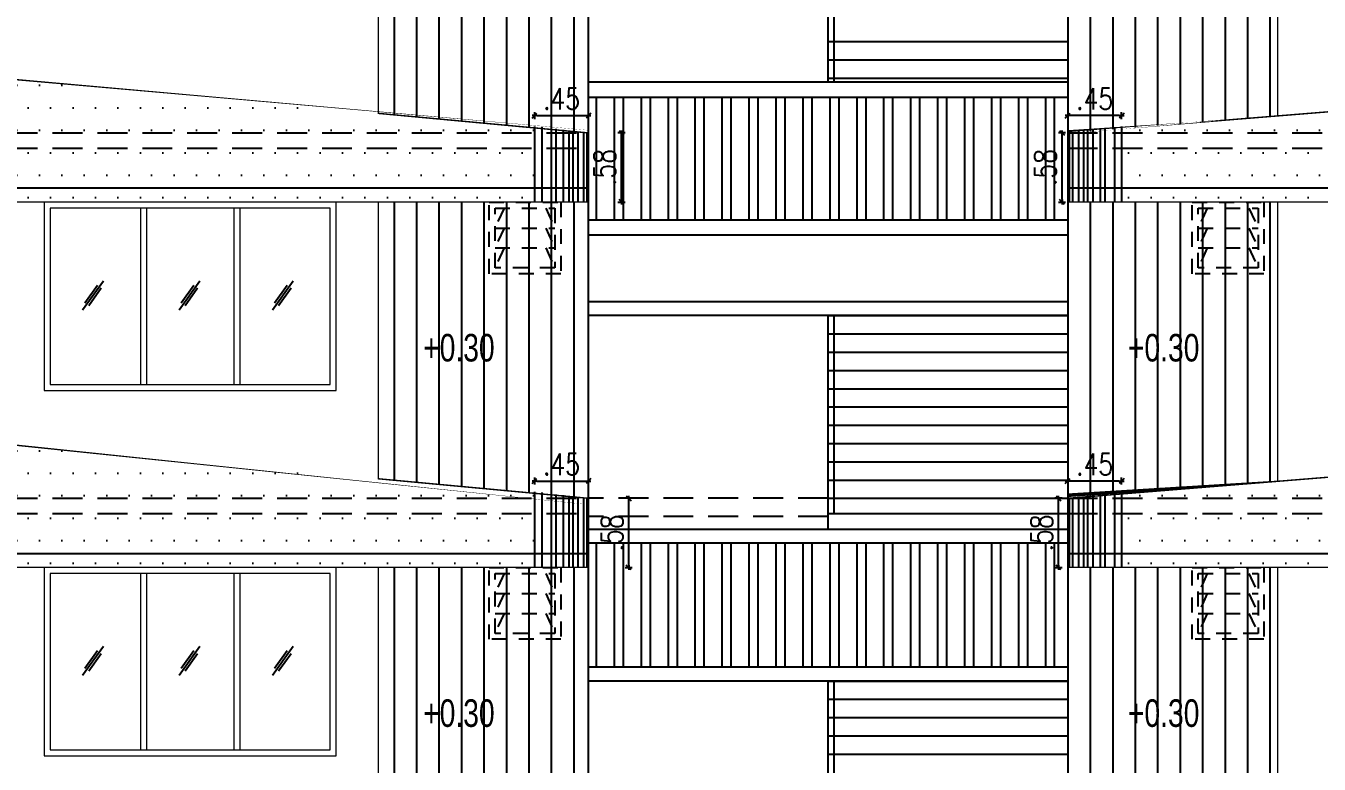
# Model space of a CAD drawing. Header units: inches. Extents: x 14235 to 14499, y 0 to 2549.
# Drawn here: x 14300.68 to 14311.47, y 2428.33 to 2434.5 of the extents above; entities that cross this region are included whole.
import ezdxf
from ezdxf.enums import TextEntityAlignment as Align

# ---------------------------------------------------------------- set-up
doc = ezdxf.new("R2010")
doc.units = ezdxf.units.IN
doc.header["$LTSCALE"] = 0.25
doc.header["$MEASUREMENT"] = 0
doc.header["$PDMODE"] = 35
doc.linetypes.add('1', pattern=[0])
doc.linetypes.add('DASHEDX2', pattern=[1.5, 1, -0.5])
for name, color, linetype in [('ELE.PROJ.', 1, 'Continuous'), ('GLASS WINDOW', 251, '1'), ('hatch', 251, 'Continuous'), ('proj-internal', 1, 'DASHEDX2'), ('Stair', 56, 'Continuous'), ('steel', 251, 'Continuous'), ('wall', 7, 'Continuous'), ('WORK TEX', 6, 'Continuous'), ('WORKING DIM', 7, 'Continuous')]:
    doc.layers.add(name, color=color, linetype=linetype)
doc.layers.add('WINDOW', color=106, linetype='Continuous', lineweight=13)
doc.styles.add('ARL', font='swisscl_0.ttf')
doc.styles.add('romans', font='romans.shx', dxfattribs={"width": 0.8})
doc.dimstyles.new('121', dxfattribs={"dimscale": 0.1, "dimtxt": 1.8, "dimasz": 0.2, "dimexe": 0.03125, "dimexo": 0.25, "dimgap": 0.5, "dimtad": 1, "dimzin": 4, "dimdsep": 46, "dimtxsty": 'romans', "dimblk1": 'MINITICK', "dimblk2": 'MINITICK', "dimsah": 1, "dimcen": 1, "dimse1": 1, "dimse2": 1, "dimclrd": 252, "dimclre": 256, "dimclrt": 7, "dimadec": 3, "dimazin": 0, "dimtfac": 0.8, "dimtix": 1, "dimtmove": 2, "dimatfit": 3, "dimfxl": 0, "dimtolj": 1, "dimtzin": 3, "dimarcsym": 0})
pattern_1 = [(90, (-144.810584325649, -43.11233376122209), (-0.225, 2.775557561562891e-17), []), (90, (-144.7355843257748, -43.03733376134794), (-0.225, 2.775557561562891e-17), [])]
pattern_2 = [(90, (-144.810584325649, -33.962333761222), (-0.1875, 2.775557561562891e-17), [])]
pattern_3 = [(0, (-42.02475947637686, 12.19999999999982), (0.09375, 0.1875), [0, -0.1875])]
pattern_4 = [(90, (-144.810584325649, -30.91233376122227), (-0.1875, 2.775557561562891e-17), [])]
pattern_5 = [(0, (-42.02475947637686, 15.24999999999955), (0.09375, 0.1875), [0, -0.1875])]
pattern_6 = [(90, (-144.810584325649, -27.86233376122254), (-0.1875, 2.775557561562891e-17), [])]

# ---------------------------------------------------------------- blocks, each defined once
blk = doc.blocks.new('MINITICK')
at = {"color": 7}
for p, q in [((1, 1), (-1, -1)), ((-1, 0), (1, 0)), ((0, -1.5), (0, 1.5))]:
    blk.add_line(p, q, dxfattribs=at)
blk = doc.blocks.new('*D1012')
at = {"layer": 'Defpoints', "color": 0, "transparency": 16777216}
for p in [(14305.37196998817, 2430.552732442008), (14305.70847757606, 2430.552732442008), (14305.37196998817, 2429.975699921697)]:
    blk.add_point(p, dxfattribs=at)
at = {"layer": 'WORKING DIM', "color": 252, "lineweight": -2, "transparency": 16777216}
blk.add_line((14305.70847757606, 2429.995699921697), (14305.70847757606, 2430.532732442008), dxfattribs=at)
at = {"layer": 'WORKING DIM', "color": 252, "lineweight": -2, "transparency": 16777216, "xscale": 0.02, "yscale": 0.02, "zscale": 0.02}
for p, rotation in [((14305.70847757606, 2430.552732442008), 90), ((14305.70847757606, 2429.975699921697), 270)]:
    blk.add_blockref('MINITICK', p, dxfattribs=dict(at, rotation=rotation))
at = {"layer": 'WORKING DIM', "color": 7, "transparency": 16777216, "insert": (14305.56847757606, 2430.264216181854), "char_height": 0.18, "attachment_point": 5, "rotation": 90, "style": 'romans'}
blk.add_mtext('\\A1;.58', dxfattribs=at)
blk = doc.blocks.new('*D1014')
at = {"layer": 'Defpoints', "color": 0, "transparency": 16777216}
for p in [(14305.37196998816, 2430.69691965466), (14304.92196998816, 2430.257849424779), (14305.37196998816, 2430.264216181852)]:
    blk.add_point(p, dxfattribs=at)
at = {"layer": 'WORKING DIM', "color": 252, "lineweight": -2, "transparency": 16777216}
blk.add_line((14304.94196998816, 2430.69691965466), (14305.35196998816, 2430.69691965466), dxfattribs=at)
at = {"layer": 'WORKING DIM', "color": 252, "lineweight": -2, "transparency": 16777216, "xscale": 0.02, "yscale": 0.02, "zscale": 0.02, "rotation": 180}
blk.add_blockref('MINITICK', (14304.92196998816, 2430.69691965466), dxfattribs=at)
at = {"layer": 'WORKING DIM', "color": 252, "lineweight": -2, "transparency": 16777216, "xscale": 0.02, "yscale": 0.02, "zscale": 0.02}
blk.add_blockref('MINITICK', (14305.37196998816, 2430.69691965466), dxfattribs=at)
at = {"layer": 'WORKING DIM', "color": 7, "transparency": 16777216, "insert": (14305.14696998816, 2430.83691965466), "char_height": 0.18, "attachment_point": 5, "style": 'romans'}
blk.add_mtext('\\A1;.45', dxfattribs=at)
blk = doc.blocks.new('*D1005')
at = {"layer": 'Defpoints', "color": 0, "transparency": 16777216}
for p in [(14309.2960172966, 2430.552732442008), (14309.37349437737, 2430.552732442008), (14309.37349437737, 2429.975699921697)]:
    blk.add_point(p, dxfattribs=at)
at = {"layer": 'WORKING DIM', "color": 252, "lineweight": -2, "transparency": 16777216}
blk.add_line((14309.2960172966, 2429.995699921697), (14309.2960172966, 2430.532732442008), dxfattribs=at)
at = {"layer": 'WORKING DIM', "color": 252, "lineweight": -2, "transparency": 16777216, "xscale": 0.02, "yscale": 0.02, "zscale": 0.02}
for p, rotation in [((14309.2960172966, 2430.552732442008), 90), ((14309.2960172966, 2429.975699921697), 270)]:
    blk.add_blockref('MINITICK', p, dxfattribs=dict(at, rotation=rotation))
at = {"layer": 'WORKING DIM', "color": 7, "transparency": 16777216, "insert": (14309.15601729661, 2430.264216181854), "char_height": 0.18, "attachment_point": 5, "rotation": 90, "style": 'romans'}
blk.add_mtext('\\A1;.58', dxfattribs=at)
blk = doc.blocks.new('*D1006')
at = {"layer": 'Defpoints', "color": 0, "transparency": 16777216}
for p in [(14309.37349437737, 2430.69691965466), (14309.37349437737, 2430.264216181852), (14309.82349437737, 2430.257849424779)]:
    blk.add_point(p, dxfattribs=at)
at = {"layer": 'WORKING DIM', "color": 252, "lineweight": -2, "transparency": 16777216}
blk.add_line((14309.80349437737, 2430.69691965466), (14309.39349437737, 2430.69691965466), dxfattribs=at)
at = {"layer": 'WORKING DIM', "color": 252, "lineweight": -2, "transparency": 16777216, "xscale": 0.02, "yscale": 0.02, "zscale": 0.02, "rotation": 180}
blk.add_blockref('MINITICK', (14309.37349437737, 2430.69691965466), dxfattribs=at)
at = {"layer": 'WORKING DIM', "color": 252, "lineweight": -2, "transparency": 16777216, "xscale": 0.02, "yscale": 0.02, "zscale": 0.02}
blk.add_blockref('MINITICK', (14309.82349437737, 2430.69691965466), dxfattribs=at)
at = {"layer": 'WORKING DIM', "color": 7, "transparency": 16777216, "insert": (14309.59849437737, 2430.83691965466), "char_height": 0.18, "attachment_point": 5, "style": 'romans'}
blk.add_mtext('\\A1;.45', dxfattribs=at)
blk = doc.blocks.new('*D1026')
at = {"layer": 'Defpoints', "color": 0, "transparency": 16777216}
for p in [(14305.37196998817, 2433.602732442007), (14305.64847757606, 2433.602732442007), (14305.37196998817, 2433.025699921696)]:
    blk.add_point(p, dxfattribs=at)
at = {"layer": 'WORKING DIM', "color": 252, "lineweight": -2, "transparency": 16777216}
blk.add_line((14305.64847757606, 2433.045699921696), (14305.64847757606, 2433.582732442007), dxfattribs=at)
at = {"layer": 'WORKING DIM', "color": 252, "lineweight": -2, "transparency": 16777216, "xscale": 0.02, "yscale": 0.02, "zscale": 0.02}
for p, rotation in [((14305.64847757606, 2433.602732442007), 90), ((14305.64847757606, 2433.025699921696), 270)]:
    blk.add_blockref('MINITICK', p, dxfattribs=dict(at, rotation=rotation))
at = {"layer": 'WORKING DIM', "color": 7, "transparency": 16777216, "insert": (14305.50847757606, 2433.314216181854), "char_height": 0.18, "attachment_point": 5, "rotation": 90, "style": 'romans'}
blk.add_mtext('\\A1;.58', dxfattribs=at)
blk = doc.blocks.new('*D1028')
at = {"layer": 'Defpoints', "color": 0, "transparency": 16777216}
for p in [(14305.37196998816, 2433.74691965466), (14304.92196998816, 2433.307849424778), (14305.37196998816, 2433.314216181852)]:
    blk.add_point(p, dxfattribs=at)
at = {"layer": 'WORKING DIM', "color": 252, "lineweight": -2, "transparency": 16777216}
blk.add_line((14304.94196998816, 2433.74691965466), (14305.35196998816, 2433.74691965466), dxfattribs=at)
at = {"layer": 'WORKING DIM', "color": 252, "lineweight": -2, "transparency": 16777216, "xscale": 0.02, "yscale": 0.02, "zscale": 0.02, "rotation": 180}
blk.add_blockref('MINITICK', (14304.92196998816, 2433.74691965466), dxfattribs=at)
at = {"layer": 'WORKING DIM', "color": 252, "lineweight": -2, "transparency": 16777216, "xscale": 0.02, "yscale": 0.02, "zscale": 0.02}
blk.add_blockref('MINITICK', (14305.37196998816, 2433.74691965466), dxfattribs=at)
at = {"layer": 'WORKING DIM', "color": 7, "transparency": 16777216, "insert": (14305.14696998816, 2433.88691965466), "char_height": 0.18, "attachment_point": 5, "style": 'romans'}
blk.add_mtext('\\A1;.45', dxfattribs=at)
blk = doc.blocks.new('*D1019')
at = {"layer": 'Defpoints', "color": 0, "transparency": 16777216}
for p in [(14309.32601729661, 2433.602732442007), (14309.37349437737, 2433.602732442007), (14309.37349437737, 2433.025699921696)]:
    blk.add_point(p, dxfattribs=at)
at = {"layer": 'WORKING DIM', "color": 252, "lineweight": -2, "transparency": 16777216}
blk.add_line((14309.32601729661, 2433.045699921696), (14309.32601729661, 2433.582732442007), dxfattribs=at)
at = {"layer": 'WORKING DIM', "color": 252, "lineweight": -2, "transparency": 16777216, "xscale": 0.02, "yscale": 0.02, "zscale": 0.02}
for p, rotation in [((14309.32601729661, 2433.602732442007), 90), ((14309.32601729661, 2433.025699921696), 270)]:
    blk.add_blockref('MINITICK', p, dxfattribs=dict(at, rotation=rotation))
at = {"layer": 'WORKING DIM', "color": 7, "transparency": 16777216, "insert": (14309.18601729661, 2433.314216181854), "char_height": 0.18, "attachment_point": 5, "rotation": 90, "style": 'romans'}
blk.add_mtext('\\A1;.58', dxfattribs=at)
blk = doc.blocks.new('*D1020')
at = {"layer": 'Defpoints', "color": 0, "transparency": 16777216}
for p in [(14309.37349437737, 2433.74691965466), (14309.37349437737, 2433.314216181852), (14309.82349437737, 2433.307849424778)]:
    blk.add_point(p, dxfattribs=at)
at = {"layer": 'WORKING DIM', "color": 252, "lineweight": -2, "transparency": 16777216}
blk.add_line((14309.80349437737, 2433.74691965466), (14309.39349437737, 2433.74691965466), dxfattribs=at)
at = {"layer": 'WORKING DIM', "color": 252, "lineweight": -2, "transparency": 16777216, "xscale": 0.02, "yscale": 0.02, "zscale": 0.02, "rotation": 180}
blk.add_blockref('MINITICK', (14309.37349437737, 2433.74691965466), dxfattribs=at)
at = {"layer": 'WORKING DIM', "color": 252, "lineweight": -2, "transparency": 16777216, "xscale": 0.02, "yscale": 0.02, "zscale": 0.02}
blk.add_blockref('MINITICK', (14309.82349437737, 2433.74691965466), dxfattribs=at)
at = {"layer": 'WORKING DIM', "color": 7, "transparency": 16777216, "insert": (14309.59849437737, 2433.88691965466), "char_height": 0.18, "attachment_point": 5, "style": 'romans'}
blk.add_mtext('\\A1;.45', dxfattribs=at)

msp = doc.modelspace()

# ---------------------------------------------------------------- hatches: boundary and pattern name
at = {"layer": 'hatch'}
h = msp.add_hatch(dxfattribs=at)
h.set_pattern_fill('ANSI31', color=36, scale=1.5, angle=45)
h.set_pattern_definition(pattern_6)
h.paths.add_polyline_path([(14305.37196998816, 2436.075699921696), (14303.618921208, 2436.075699921696), (14303.618921208, 2433.765773521391), (14305.37196998816, 2433.602732442007)])
h = msp.add_hatch(dxfattribs=at)
h.set_pattern_fill('ANSI31', color=36, scale=1.5, angle=45)
h.set_pattern_definition(pattern_6)
h.paths.add_polyline_path([(14311.12654315728, 2436.07569992334), (14309.37349437725, 2436.07569992334), (14309.37349437741, 2433.602732443652), (14311.12654315728, 2433.744700184579)])
at = {"layer": 'hatch', "true_color": 0xc7b399}
h = msp.add_hatch(dxfattribs=at)
h.set_pattern_fill('DOTS', color=253, scale=3)
h.set_pattern_definition(pattern_5)
h.paths.add_polyline_path([(14304.92196998816, 2433.644584378218), (14300.49392120881, 2434.056411967229), (14295.21219875781, 2434.056411967229), (14295.21219875781, 2433.025699921697), (14304.92196998816, 2433.025699921696)])
h = msp.add_hatch(dxfattribs=at)
h.set_pattern_fill('DOTS', color=253, scale=3)
h.set_pattern_definition(pattern_5)
h.paths.add_polyline_path([(14314.97562852241, 2434.056411967229), (14309.82349437737, 2433.639174944284), (14309.82349437737, 2433.025699921696), (14320.82899731435, 2433.025699921697), (14320.82899731435, 2434.056411967229)])
at = {"layer": 'hatch'}
h = msp.add_hatch(dxfattribs=at)
h.set_pattern_fill('ANSI32', color=8, scale=0.6, angle=45)
h.set_pattern_definition(pattern_1)
h.paths.add_polyline_path([(14305.37196998812, 2433.898732442008), (14305.37196998812, 2432.875732442008), (14309.37349437725, 2432.875732442008), (14309.37349437725, 2433.898732442008)])
h = msp.add_hatch(dxfattribs=at)
h.set_pattern_fill('ANSI31', color=36, scale=1.5, angle=45)
h.set_pattern_definition(pattern_4)
h.paths.add_polyline_path([(14305.37196998816, 2433.025699921696), (14303.618921208, 2433.025699921696), (14303.618921208, 2430.715773521391), (14305.37196998816, 2430.552732442007)])
h = msp.add_hatch(dxfattribs=at)
h.set_pattern_fill('ANSI31', color=36, scale=1.5, angle=45)
h.set_pattern_definition(pattern_4)
h.paths.add_polyline_path([(14311.12654315728, 2433.025699923341), (14309.37349437725, 2433.025699923341), (14309.37349437741, 2430.552732443652), (14311.12654315728, 2430.694700184579)])
at = {"layer": 'hatch', "true_color": 0xc7b399}
h = msp.add_hatch(dxfattribs=at)
h.set_pattern_fill('DOTS', color=253, scale=3)
h.set_pattern_definition(pattern_3)
h.paths.add_polyline_path([(14304.92196998816, 2430.594584378219), (14300.49392120881, 2431.00641196723), (14295.21219875781, 2431.00641196723), (14295.21219875781, 2429.975699921697), (14304.92196998816, 2429.975699921697)])
h = msp.add_hatch(dxfattribs=at)
h.set_pattern_fill('DOTS', color=253, scale=3)
h.set_pattern_definition(pattern_3)
h.paths.add_polyline_path([(14314.97562852241, 2431.00641196723), (14309.82349437737, 2430.589174944284), (14309.82349437737, 2429.975699921697), (14320.82899731435, 2429.975699921697), (14320.82899731435, 2431.00641196723)])
at = {"layer": 'hatch'}
h = msp.add_hatch(dxfattribs=at)
h.set_pattern_fill('ANSI32', color=8, scale=0.6, angle=45)
h.set_pattern_definition(pattern_1)
h.paths.add_polyline_path([(14305.37196998816, 2430.177732442004), (14305.37196998816, 2429.142732442004), (14309.37349437736, 2429.142732442004), (14309.37349437736, 2430.177732442004)])
h = msp.add_hatch(dxfattribs=at)
h.set_pattern_fill('ANSI31', color=36, scale=1.5, angle=45)
h.set_pattern_definition(pattern_2)
h.paths.add_polyline_path([(14305.37196998816, 2429.975699921697), (14303.618921208, 2429.975699921697), (14303.618921208, 2427.665773521392), (14305.37196998816, 2427.502732442008)])
h = msp.add_hatch(dxfattribs=at)
h.set_pattern_fill('ANSI31', color=36, scale=1.5, angle=45)
h.set_pattern_definition(pattern_2)
h.paths.add_polyline_path([(14311.12654315728, 2429.975699923341), (14309.37349437725, 2429.975699923341), (14309.37349437741, 2427.502732443652), (14311.12654315728, 2427.644700184579)])

# ---------------------------------------------------------------- linework, layer by layer
at = {"layer": 'ELE.PROJ.', "color": 8}
for p, q in [((14304.92196998816, 2433.657399108688), (14304.92196998816, 2433.025699921696)), ((14304.98265585514, 2433.65002689966), (14304.98265585514, 2433.025699921696)), ((14305.06073963025, 2433.640541166978), (14305.06073963025, 2433.025699921696)), ((14305.10068897599, 2433.635688061272), (14305.10068897599, 2433.025699921696)), ((14305.16162167379, 2433.628285866871), (14305.16162167379, 2433.025699921696)), ((14305.20777845719, 2433.622678672441), (14305.20777845719, 2433.025699921696)), ((14305.24130966711, 2433.618605251384), (14305.24130966711, 2433.025699921696)), ((14305.28241716958, 2433.613611451081), (14305.28241716958, 2433.025699921696)), ((14305.33107152272, 2433.607700848181), (14305.33107152272, 2433.025699921696)), ((14305.35990774246, 2433.604197781485), (14305.35990774246, 2433.025699921696)), ((14309.38555662307, 2433.604197781485), (14309.38555662307, 2433.025699921696)), ((14309.41439284281, 2433.607700848181), (14309.41439284281, 2433.025699921696)), ((14309.46304719595, 2433.613611451081), (14309.46304719595, 2433.025699921696)), ((14309.50415469843, 2433.618605251384), (14309.50415469843, 2433.025699921696)), ((14309.53768590834, 2433.622678672441), (14309.53768590834, 2433.025699921696)), ((14309.58384269175, 2433.628285866871), (14309.58384269175, 2433.025699921696)), ((14309.64477538954, 2433.635688061272), (14309.64477538954, 2433.025699921696)), ((14309.68472473528, 2433.640541166978), (14309.68472473528, 2433.025699921696)), ((14309.76280851039, 2433.65002689966), (14309.76280851039, 2433.025699921696)), ((14309.82349437737, 2433.657399108688), (14309.82349437737, 2433.025699921696)), ((14304.92196998816, 2430.607399108688), (14304.92196998816, 2429.975699921697)), ((14304.98265585514, 2430.60002689966), (14304.98265585514, 2429.975699921697)), ((14305.06073963025, 2430.590541166978), (14305.06073963025, 2429.975699921697)), ((14305.10068897599, 2430.585688061272), (14305.10068897599, 2429.975699921697)), ((14305.16162167379, 2430.578285866871), (14305.16162167379, 2429.975699921697)), ((14305.20777845719, 2430.572678672442), (14305.20777845719, 2429.975699921697)), ((14305.24130966711, 2430.568605251384), (14305.24130966711, 2429.975699921697)), ((14305.28241716958, 2430.563611451082), (14305.28241716958, 2429.975699921697)), ((14305.33107152272, 2430.557700848181), (14305.33107152272, 2429.975699921697)), ((14305.35990774246, 2430.554197781486), (14305.35990774246, 2429.975699921697)), ((14309.38555662307, 2430.554197781486), (14309.38555662307, 2429.975699921697)), ((14309.41439284281, 2430.557700848181), (14309.41439284281, 2429.975699921697)), ((14309.46304719595, 2430.563611451082), (14309.46304719595, 2429.975699921697)), ((14309.50415469843, 2430.568605251384), (14309.50415469843, 2429.975699921697)), ((14309.53768590834, 2430.572678672442), (14309.53768590834, 2429.975699921697)), ((14309.58384269175, 2430.578285866871), (14309.58384269175, 2429.975699921697)), ((14309.64477538954, 2430.585688061272), (14309.64477538954, 2429.975699921697)), ((14309.68472473528, 2430.590541166978), (14309.68472473528, 2429.975699921697)), ((14309.76280851039, 2430.60002689966), (14309.76280851039, 2429.975699921697)), ((14309.82349437737, 2430.607399108688), (14309.82349437737, 2429.975699921697))]:
    msp.add_line(p, q, dxfattribs=at)
at = {"layer": 'ELE.PROJ.'}
for p, q in [((14305.37196998817, 2433.140699921696), (14294.82288462479, 2433.140699921696)), ((14321.21831144737, 2433.140699921604), (14309.3734943774, 2433.140699921604)), ((14305.37196998817, 2430.090699921696), (14294.82288462479, 2430.090699921696)), ((14321.21831144737, 2430.090699921604), (14309.3734943774, 2430.090699921604))]:
    msp.add_line(p, q, dxfattribs=at)
at = {"layer": 'ELE.PROJ.', "color": 36, "const_width": 0.012}
for points in [[(14305.37196998812, 2436.075699921696), (14303.618921208, 2436.075699921696), (14303.618921208, 2433.765773521391), (14305.37196998816, 2433.602732442007), (14305.37196998816, 2436.075699921696)], [(14309.37349437725, 2436.075699921696), (14311.12654315728, 2436.075699921696), (14311.12654315728, 2433.744700184579), (14309.37349437741, 2433.602732442007), (14309.37349437725, 2436.075699921696)], [(14305.37196998812, 2433.025699921696), (14303.618921208, 2433.025699921696), (14303.618921208, 2430.715773521391), (14305.37196998816, 2430.552732442007), (14305.37196998816, 2433.025699921696)], [(14309.37349437725, 2433.025699921696), (14311.12654315728, 2433.025699921696), (14311.12654315728, 2430.694700184579), (14309.37349437741, 2430.552732442008), (14309.37349437725, 2433.025699921696)], [(14305.37196998812, 2429.975699921697), (14303.618921208, 2429.975699921697), (14303.618921208, 2427.665773521392), (14305.37196998816, 2427.502732442008), (14305.37196998816, 2429.975699921697)], [(14309.37349437725, 2429.975699921697), (14311.12654315728, 2429.975699921697), (14311.12654315728, 2427.644700184579), (14309.37349437741, 2427.502732442008), (14309.37349437725, 2429.975699921697)]]:
    msp.add_lwpolyline(points, dxfattribs=at)
at = {"layer": 'ELE.PROJ.', "const_width": 0.012}
for points in [[(14305.37196998817, 2433.025699921696), (14294.82288462479, 2433.025699921697), (14294.82288462479, 2434.056411967229), (14300.49392120881, 2434.056411967229), (14305.37196998816, 2433.602732442007)], [(14309.3734943774, 2433.025699921696), (14321.21831144737, 2433.025699921697), (14321.21831144737, 2434.056411967229), (14314.97562852241, 2434.056411967229), (14309.3734943774, 2433.602732442007)], [(14305.37196998817, 2429.975699921697), (14294.82288462479, 2429.975699921697), (14294.82288462479, 2431.00641196723), (14300.49392120881, 2431.00641196723), (14305.37196998816, 2430.552732442007)], [(14309.3734943774, 2429.975699921697), (14321.21831144737, 2429.975699921697), (14321.21831144737, 2431.00641196723), (14314.97562852241, 2431.00641196723), (14309.3734943774, 2430.552732442007)]]:
    msp.add_lwpolyline(points, close=True, dxfattribs=at)
at = {"layer": 'GLASS WINDOW', "color": 4, "ltscale": 200}
for p, q in [((14301.32298528236, 2432.365091342656), (14301.14933945201, 2432.123619652685)), ((14301.27241401331, 2432.32902346926), (14301.16743571935, 2432.183040775632)), ((14301.30488901501, 2432.305670219708), (14301.19991072105, 2432.15968752608)), ((14302.12766007889, 2432.365091342656), (14301.95401424855, 2432.123619652685)), ((14302.07708880985, 2432.32902346926), (14301.97211051589, 2432.183040775632)), ((14302.10956381155, 2432.305670219708), (14302.00458551759, 2432.15968752608)), ((14302.90733487543, 2432.365091342656), (14302.73368904508, 2432.123619652685)), ((14302.85676360638, 2432.32902346926), (14302.75178531243, 2432.183040775632)), ((14302.88923860808, 2432.305670219708), (14302.78426031413, 2432.15968752608)), ((14301.32298528236, 2429.315091342657), (14301.14933945201, 2429.073619652685)), ((14301.27241401331, 2429.27902346926), (14301.16743571935, 2429.133040775632)), ((14301.30488901501, 2429.255670219708), (14301.19991072105, 2429.109687526081)), ((14302.12766007889, 2429.315091342657), (14301.95401424855, 2429.073619652685)), ((14302.07708880985, 2429.27902346926), (14301.97211051589, 2429.133040775632)), ((14302.10956381155, 2429.255670219708), (14302.00458551759, 2429.109687526081)), ((14302.90733487543, 2429.315091342657), (14302.73368904508, 2429.073619652685)), ((14302.85676360638, 2429.27902346926), (14302.75178531243, 2429.133040775632)), ((14302.88923860808, 2429.255670219708), (14302.78426031413, 2429.109687526081))]:
    msp.add_line(p, q, dxfattribs=at)
at = {"layer": 'proj-internal', "color": 251}
for p, q in [((14295.2728846248, 2433.602732442007), (14305.37196998813, 2433.602732442007)), ((14309.37349437725, 2433.602732442007), (14320.76831144737, 2433.602732442007)), ((14295.2728846248, 2433.475699921697), (14305.37196998813, 2433.475699921697)), ((14309.37349437725, 2433.475699921697), (14320.76831144737, 2433.475699921697)), ((14295.2728846248, 2430.552732442007), (14305.37196998813, 2430.552732442007)), ((14307.37273218278, 2430.552732442005), (14305.37196998816, 2430.552732442005)), ((14309.37349437725, 2430.552732442007), (14320.76831144737, 2430.552732442007)), ((14295.2728846248, 2430.425699921697), (14305.37196998813, 2430.425699921697)), ((14307.37273218278, 2430.400232442005), (14305.37196998816, 2430.400232442005)), ((14309.37349437725, 2430.425699921697), (14320.76831144737, 2430.425699921697))]:
    msp.add_line(p, q, dxfattribs=at)
at = {"layer": 'proj-internal', "color": 251, "ltscale": 0.5}
for p, q in [((14304.59221389041, 2432.975699921697), (14305.09196998792, 2432.975699921697)), ((14304.59221389041, 2432.475699921697), (14304.59221389041, 2432.975699921697)), ((14304.66829877299, 2432.975699921697), (14304.59221389041, 2432.80903325503)), ((14305.01588510534, 2432.975699921697), (14305.09196998792, 2432.80903325503)), ((14305.09196998792, 2432.975699921697), (14305.09196998792, 2432.475699921697)), ((14310.46245779151, 2432.975699921697), (14310.96221388902, 2432.975699921697)), ((14310.46245779151, 2432.475699921697), (14310.46245779151, 2432.975699921697)), ((14310.53854267409, 2432.975699921697), (14310.46245779151, 2432.80903325503)), ((14310.88612900644, 2432.975699921697), (14310.96221388902, 2432.80903325503)), ((14310.96221388902, 2432.975699921697), (14310.96221388902, 2432.475699921697)), ((14304.59221389041, 2432.80903325503), (14305.09196998792, 2432.80903325503)), ((14304.66829877299, 2432.80903325503), (14304.59221389041, 2432.642366588364)), ((14305.01588510534, 2432.80903325503), (14305.09196998792, 2432.642366588364)), ((14310.46245779151, 2432.80903325503), (14310.96221388902, 2432.80903325503)), ((14310.53854267409, 2432.80903325503), (14310.46245779151, 2432.642366588364)), ((14310.88612900644, 2432.80903325503), (14310.96221388902, 2432.642366588364)), ((14304.59221389041, 2432.642366588364), (14305.09196998792, 2432.642366588364)), ((14304.66829877299, 2432.642366588364), (14304.59221389041, 2432.475699921698)), ((14305.01588510534, 2432.642366588364), (14305.09196998792, 2432.475699921698)), ((14310.46245779151, 2432.642366588364), (14310.96221388902, 2432.642366588364)), ((14310.53854267409, 2432.642366588364), (14310.46245779151, 2432.475699921698)), ((14310.88612900644, 2432.642366588364), (14310.96221388902, 2432.475699921698)), ((14305.09196998792, 2432.475699921697), (14304.59221389041, 2432.475699921697)), ((14310.96221388902, 2432.475699921697), (14310.46245779151, 2432.475699921697)), ((14304.59221389041, 2429.925699921697), (14305.09196998792, 2429.925699921697)), ((14304.59221389041, 2429.425699921697), (14304.59221389041, 2429.925699921697)), ((14304.66829877299, 2429.925699921697), (14304.59221389041, 2429.759033255031)), ((14305.01588510534, 2429.925699921697), (14305.09196998792, 2429.759033255031)), ((14305.09196998792, 2429.925699921697), (14305.09196998792, 2429.425699921697)), ((14310.46245779151, 2429.925699921697), (14310.96221388902, 2429.925699921697)), ((14310.46245779151, 2429.425699921697), (14310.46245779151, 2429.925699921697)), ((14310.53854267409, 2429.925699921697), (14310.46245779151, 2429.759033255031)), ((14310.88612900644, 2429.925699921697), (14310.96221388902, 2429.759033255031)), ((14310.96221388902, 2429.925699921697), (14310.96221388902, 2429.425699921697)), ((14304.59221389041, 2429.759033255031), (14305.09196998792, 2429.759033255031)), ((14304.66829877299, 2429.759033255031), (14304.59221389041, 2429.592366588365)), ((14305.01588510534, 2429.759033255031), (14305.09196998792, 2429.592366588365)), ((14310.46245779151, 2429.759033255031), (14310.96221388902, 2429.759033255031)), ((14310.53854267409, 2429.759033255031), (14310.46245779151, 2429.592366588365)), ((14310.88612900644, 2429.759033255031), (14310.96221388902, 2429.592366588365)), ((14304.59221389041, 2429.592366588365), (14305.09196998792, 2429.592366588365)), ((14304.66829877299, 2429.592366588365), (14304.59221389041, 2429.425699921699)), ((14305.01588510534, 2429.592366588365), (14305.09196998792, 2429.425699921699)), ((14310.46245779151, 2429.592366588365), (14310.96221388902, 2429.592366588365)), ((14310.53854267409, 2429.592366588365), (14310.46245779151, 2429.425699921699)), ((14310.88612900644, 2429.592366588365), (14310.96221388902, 2429.425699921699)), ((14305.09196998792, 2429.425699921697), (14304.59221389041, 2429.425699921697)), ((14310.96221388902, 2429.425699921697), (14310.46245779151, 2429.425699921697))]:
    msp.add_line(p, q, dxfattribs=at)
for points in [[(14304.54221389041, 2433.025699921697), (14305.14196998792, 2433.025699921697), (14305.14196998792, 2432.425699921697), (14304.54221389041, 2432.425699921697)], [(14310.41245779151, 2433.025699921697), (14311.01221388902, 2433.025699921697), (14311.01221388902, 2432.425699921697), (14310.41245779151, 2432.425699921697)], [(14304.54221389041, 2429.975699921697), (14305.14196998792, 2429.975699921697), (14305.14196998792, 2429.375699921697), (14304.54221389041, 2429.375699921697)], [(14310.41245779151, 2429.975699921697), (14311.01221388902, 2429.975699921697), (14311.01221388902, 2429.375699921697), (14310.41245779151, 2429.375699921697)]]:
    msp.add_lwpolyline(points, close=True, dxfattribs=at)
at = {"layer": 'Stair', "ltscale": 10}
for p, q in [((14307.37273218278, 2434.025732442008), (14307.37273218278, 2435.127764962315)), ((14307.37273218278, 2434.365264962317), (14309.37349437737, 2434.365264962317)), ((14307.37273218278, 2434.212764962318), (14309.37349437737, 2434.212764962318)), ((14307.37273218278, 2434.060264962318), (14309.37349437737, 2434.060264962318)), ((14307.37273218278, 2432.077732442005), (14309.37349437737, 2432.077732442005)), ((14307.37273218278, 2430.425699921697), (14307.37273218278, 2432.077732442005)), ((14307.37273218278, 2431.925232442005), (14309.37349437737, 2431.925232442005)), ((14307.37273218278, 2431.772732442006), (14309.37349437737, 2431.772732442006)), ((14307.37273218278, 2431.620232442006), (14309.37349437737, 2431.620232442006)), ((14307.37273218278, 2431.467732442006), (14309.37349437737, 2431.467732442006)), ((14307.37273218278, 2431.315232442007), (14309.37349437737, 2431.315232442007)), ((14307.37273218278, 2431.162732442007), (14309.37349437737, 2431.162732442007)), ((14307.37273218278, 2431.010232442007), (14309.37349437737, 2431.010232442007)), ((14307.37273218278, 2430.857732442008), (14309.37349437737, 2430.857732442008)), ((14307.37273218278, 2430.705232442008), (14309.37349437737, 2430.705232442008)), ((14307.37273218278, 2430.292732442003), (14307.37273218278, 2430.552732442005)), ((14307.37273218278, 2430.552732442008), (14309.37349437737, 2430.552732442008)), ((14307.37273218278, 2429.027732442005), (14309.37349437737, 2429.027732442005)), ((14307.37273218278, 2427.375699921697), (14307.37273218278, 2429.027732442004)), ((14307.37273218278, 2428.875232442005), (14309.37349437737, 2428.875232442005)), ((14307.37273218278, 2428.722732442006), (14309.37349437737, 2428.722732442006)), ((14307.37273218278, 2428.570232442006), (14309.37349437737, 2428.570232442006)), ((14307.37273218278, 2428.417732442006), (14309.37349437737, 2428.417732442006))]:
    msp.add_line(p, q, dxfattribs=at)
at = {"layer": 'steel', "ltscale": 10}
for p, q in [((14307.42273218278, 2434.025732442008), (14307.42273218278, 2435.127764962316)), ((14307.42273218278, 2430.425699921697), (14307.42273218278, 2432.077732442005)), ((14307.42273218278, 2427.375699921697), (14307.42273218278, 2429.027732442005))]:
    msp.add_line(p, q, dxfattribs=at)
at = {"layer": 'wall'}
for p, q in [((14305.37196998812, 2418.225699921697), (14305.37196998812, 2459.306764962318)), ((14309.37349437725, 2459.306764962318), (14309.37349437725, 2418.225699921697)), ((14309.37349437725, 2434.025732442008), (14305.37196998812, 2434.025732442008)), ((14309.37349437725, 2433.898732442008), (14305.37196998812, 2433.898732442008)), ((14309.37349437725, 2432.875732442008), (14305.37196998812, 2432.875732442008)), ((14309.37349437725, 2432.748732442008), (14305.37196998812, 2432.748732442008)), ((14309.37349437737, 2432.192732442004), (14305.37196998816, 2432.192732442004)), ((14309.37349437737, 2432.077732442004), (14305.37196998816, 2432.077732442004)), ((14307.37273218278, 2430.425699921697), (14309.37349437737, 2430.425699921697)), ((14309.37349437737, 2430.292732442004), (14305.37196998816, 2430.292732442004)), ((14309.37349437737, 2430.177732442004), (14305.37196998816, 2430.177732442004)), ((14309.37349437737, 2429.142732442004), (14305.37196998816, 2429.142732442004)), ((14309.37349437737, 2429.027732442004), (14305.37196998816, 2429.027732442004))]:
    msp.add_line(p, q, dxfattribs=at)
at = {"layer": 'WINDOW'}
for p, q in [((14301.63158381014, 2432.975699921696), (14301.63158381014, 2431.502732442007)), ((14301.68158381014, 2432.975699921696), (14301.68158381014, 2431.502732442007)), ((14302.41125860667, 2432.975699921696), (14302.41125860667, 2431.502732442007)), ((14302.46125860667, 2432.975699921696), (14302.46125860667, 2431.502732442007)), ((14301.63158381014, 2429.925699921696), (14301.63158381014, 2428.452732442007)), ((14301.68158381014, 2429.925699921696), (14301.68158381014, 2428.452732442007)), ((14302.41125860667, 2429.925699921696), (14302.41125860667, 2428.452732442007)), ((14302.46125860667, 2429.925699921696), (14302.46125860667, 2428.452732442007))]:
    msp.add_line(p, q, dxfattribs=at)
for points in [[(14300.8269090136, 2431.452732442007), (14303.26593340321, 2431.452732442007), (14303.26593340321, 2433.025699921696), (14300.8269090136, 2433.025699921696)], [(14300.8769090136, 2431.502732442007), (14303.21593340321, 2431.502732442007), (14303.21593340321, 2432.975699921696), (14300.8769090136, 2432.975699921696)], [(14300.8269090136, 2428.402732442007), (14303.26593340321, 2428.402732442007), (14303.26593340321, 2429.975699921697), (14300.8269090136, 2429.975699921697)], [(14300.8769090136, 2428.452732442007), (14303.21593340321, 2428.452732442007), (14303.21593340321, 2429.925699921696), (14300.8769090136, 2429.925699921696)]]:
    msp.add_lwpolyline(points, close=True, dxfattribs=at)

# ---------------------------------------------------------------- texts
at = {"layer": 'WORK TEX', "color": 7, "style": 'ARL'}
for p in [(14304.29082415858, 2431.809884194449), (14310.17464666433, 2431.809884194449), (14304.29082415858, 2428.759884194449), (14310.17464666433, 2428.759884194449)]:
    msp.add_text('+0.30', height=0.23, dxfattribs=at).set_placement(p, align=Align.MIDDLE_CENTER)

# ---------------------------------------------------------------- dimensions: what is measured, and where the dimension line sits
at = {"layer": 'WORKING DIM'}
for base, p1, p2, picture, middle in [((14305.37196998816, 2433.74691965466), (14304.92196998816, 2433.307849424778), (14305.37196998816, 2433.314216181852), '*D1028', (14305.14696998816, 2433.88691965466)), ((14305.37196998816, 2430.69691965466), (14304.92196998816, 2430.257849424779), (14305.37196998816, 2430.264216181852), '*D1014', (14305.14696998816, 2430.83691965466))]:
    dim = msp.add_linear_dim(base=base, p1=p1, p2=p2, dimstyle='121', override={"dimfxl": 0.18, "dimfxlon": 1}, dxfattribs=at)
    dim.commit()
    dim.dimension.update_dxf_attribs({"geometry": picture, "text_midpoint": middle})
for base, p1, p2, angle, picture, middle in [((14309.37349437737, 2433.74691965466), (14309.82349437737, 2433.307849424778), (14309.37349437737, 2433.314216181852), 180, '*D1020', (14309.59849437737, 2433.88691965466)), ((14305.64847757606, 2433.602732442007), (14305.37196998817, 2433.025699921696), (14305.37196998817, 2433.602732442007), 90, '*D1026', (14305.50847757606, 2433.314216181854)), ((14309.32601729661, 2433.602732442007), (14309.37349437737, 2433.025699921696), (14309.37349437737, 2433.602732442007), 90, '*D1019', (14309.18601729661, 2433.314216181854)), ((14309.37349437737, 2430.69691965466), (14309.82349437737, 2430.257849424779), (14309.37349437737, 2430.264216181852), 180, '*D1006', (14309.59849437737, 2430.83691965466)), ((14305.70847757606, 2430.552732442008), (14305.37196998817, 2429.975699921697), (14305.37196998817, 2430.552732442008), 90, '*D1012', (14305.56847757606, 2430.264216181854)), ((14309.2960172966, 2430.552732442008), (14309.37349437737, 2429.975699921697), (14309.37349437737, 2430.552732442008), 90, '*D1005', (14309.15601729661, 2430.264216181854))]:
    dim = msp.add_linear_dim(base=base, p1=p1, p2=p2, angle=angle, dimstyle='121', override={"dimfxl": 0.18, "dimfxlon": 1}, dxfattribs=at)
    dim.commit()
    dim.dimension.update_dxf_attribs({"geometry": picture, "text_midpoint": middle})

doc.saveas('drawing.dxf')
